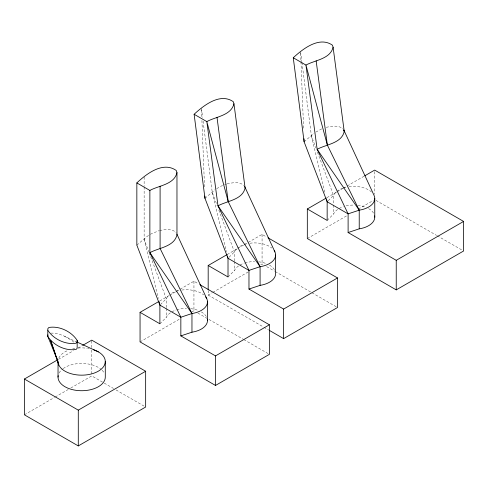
<?xml version="1.0" encoding="UTF-8"?>
<svg xmlns="http://www.w3.org/2000/svg" width="488" height="488" viewBox="0 0 488 488"><rect width="100%" height="100%" fill="white"/><g stroke="black" fill="none" stroke-linecap="round" stroke-linejoin="round"><path stroke-width="0.37" stroke-dasharray="2.44 1.83" d="M160.424 304.585L166.292 298.705A20.96 12.102 0 0 1 168.384 295.789M159.887 323.788L166.292 317.377A20.96 12.102 0 0 1 176.058 310.026M229.079 257.225L234.417 251.875A20.96 12.102 0 0 1 238.608 247.227M228.012 276.958L234.417 270.547A20.96 12.102 0 0 1 244.177 263.197M328.223 200.702L333.554 195.352A20.96 12.102 0 0 1 342.655 188.24M327.155 220.436L333.554 214.019A20.96 12.102 0 0 1 343.32 206.674M136.847 245.147L146.79 236.656L149.731 234.655M204.972 198.317L214.915 189.82M304.109 141.794L314.058 133.297M216.678 188.624L222.589 185.391M315.821 132.102L321.726 128.869M227.237 254.504L237.095 248.813M237.754 248.435L243.664 245.019M244.323 244.641L247.611 242.743M248.27 242.365L262.068 234.399L266.661 237.046M326.942 197.658L336.75 191.998M337.403 191.619L342.637 188.594M343.29 188.222L346.559 186.331M347.212 185.952L364.219 176.137M58.407 359.394L73.45 350.707M78.031 348.066L81.953 345.803M159.771 300.956L168.97 295.643M169.629 295.264L175.546 291.848M176.199 291.47L179.486 289.573M180.145 289.195L193.943 281.228L198.537 283.876M208.181 290.519L208.181 295.069L212.121 292.788M212.78 292.41L248.27 271.92M260.757 264.709L262.068 263.953L263.38 264.709M307.318 238.547L347.212 215.513M358.332 209.09L373.375 200.409M140.056 341.899L180.145 318.749M191.973 311.923L193.943 310.783L195.255 311.539M24.4 414.806L54.485 397.439M55.138 397.061L68.216 389.509M70.833 388.003L91.762 375.919L103.59 382.745M150.316 234.258L158.96 230.69M224.517 184.739L226.438 184.08M326.222 127.337C331.626 126.191 338.532 124.806 343.021 128.917M227.085 183.86C232.489 182.713 239.394 181.329 243.878 185.44M159.606 230.562C165.011 229.384 171.965 228.28 176.223 232.684M50.862 333.109C60.091 332.682 68.119 338.385 76.317 341.698M64.599 336.287L71.644 340.356L74.347 342.582M375.998 200.416L436.595 235.399M437.254 235.777L462.282 250.228M266.661 266.607L274.531 271.151M275.189 271.529L311.271 292.361M311.93 292.739L336.201 306.757M208.181 295.069L263.288 326.881M263.941 327.265L268.534 329.912M197.878 313.058L243.146 339.19M243.805 339.569L268.077 353.587M104.249 383.129L113.448 388.436M116.077 389.955L144.338 406.272M301.944 62.372L311.405 135.896L315.889 147.925M317.468 152.177L333.554 195.352L333.554 204.313M203.093 121.146L212.262 192.418L217.276 205.869M218.856 210.114L234.417 251.875L234.417 260.836M144.137 186.886L144.137 239.248L148.889 251.991M149.151 252.699L166.292 298.705L166.292 307.666M311.405 135.896L325.026 192.888M212.262 192.418L226.42 251.631M144.137 239.248L158.295 298.461M300.596 51.868L301.846 61.622M201.452 108.391L202.611 117.394M300.651 53.381L300.95 60.939M300.98 61.695L303.609 128.948M201.514 109.904L201.806 117.462M201.928 120.481L204.557 187.74M374.68 171.611L374.68 194.346M333.554 205.058L333.554 214.019M262.068 234.399L262.068 263.953M234.417 261.586L234.417 270.547M193.943 281.228L193.943 310.783M166.292 308.416L166.292 317.377M144.137 177.022L144.137 186.129M91.762 340.899L91.762 349.274M91.762 350.036L91.762 374.394M346.144 205.887A20.96 12.102 0 0 1 353.8 205.051M357.893 205.283A20.96 12.102 0 0 1 366.244 207.418M368.617 208.596A20.96 12.102 0 0 1 374.046 214.019M343.32 188.008A20.96 12.102 0 0 1 346.144 187.221M349.036 186.703A20.96 12.102 0 0 1 371.478 191.985M244.86 262.977A20.96 12.102 0 0 1 254.657 261.574M258.756 261.812A20.96 12.102 0 0 1 266.46 263.679M269.48 265.118A20.96 12.102 0 0 1 274.903 270.547M239.84 246.452A20.96 12.102 0 0 1 243.512 244.762M244.177 244.531A20.96 12.102 0 0 1 247.739 243.585M249.893 243.225A20.96 12.102 0 0 1 271.828 248.069M58.834 357.997A23.625 13.64 0 0 1 67.899 350.439M72.614 348.926A23.625 13.64 0 0 1 74.804 348.475M78.233 348.029A23.625 13.64 0 0 1 87.114 348.255M87.773 348.353A23.625 13.64 0 0 1 89.249 348.609M59.121 372.985A23.625 13.64 0 0 1 62.647 368.983M63.19 368.58A23.625 13.64 0 0 1 101.181 369.404M102.12 370.264A23.625 13.64 0 0 1 104.481 373.552M176.735 309.813A20.96 12.102 0 0 1 186.532 308.404M190.631 308.642A20.96 12.102 0 0 1 198.335 310.508M201.355 311.948A20.96 12.102 0 0 1 206.778 317.377M171.715 293.282A20.96 12.102 0 0 1 175.387 291.592M176.058 291.36A20.96 12.102 0 0 1 179.614 290.415M181.768 290.055A20.96 12.102 0 0 1 203.703 294.898"/><path stroke-width="0.73" d="M47.806 330.217L47.848 328.625L48.892 327.485C59.31 325.642 71.602 331.572 77.195 340.465L77.153 348.286L76.11 349.42C65.691 351.262 53.399 345.339 47.806 336.439L47.806 330.217C53.399 339.117 65.691 345.04 76.11 343.198L77.153 342.064L77.195 340.465M47.848 334.847L47.806 336.439L57.749 360.827M176.967 172.599C174.308 184.568 158.801 185.464 149.871 190.442L136.847 182.921C146.498 173.795 162.986 161.131 176.223 170.458L176.967 172.599L176.967 234.826C174.308 246.794 158.801 247.691 149.871 252.668L180.847 317.224L180.847 335.89L215.501 355.898L269.388 324.782L269.388 354.343L215.501 385.453L140.056 341.899L140.056 312.338L159.112 301.334M307.318 208.986L327.155 220.436L327.155 201.77L304.109 141.794L293.264 57.749C302.926 48.849 319.231 35.99 332.413 45.158L333.103 47.263L344.229 131.473C341.57 143.441 326.069 144.338 317.139 149.316L348.109 213.866L348.109 232.538L396.238 260.324L463.6 221.43L463.6 250.991L396.238 289.878L307.318 238.547L307.318 208.986L326.283 198.036M233.959 103.785C231.062 115.632 215.781 116.595 206.821 121.603L194.12 114.271C203.789 105.371 220.094 92.513 233.276 101.681L233.959 103.785L245.092 187.996C242.432 199.964 226.926 200.861 217.996 205.838L248.971 270.395L248.971 289.061L283.626 309.069L337.513 277.953L337.513 307.513L283.626 338.623L269.193 330.291M333.103 47.263C330.205 59.109 314.919 60.073 305.958 65.081L293.264 57.749M208.181 289.762L208.181 265.509L227.237 254.504M364.871 175.759L374.68 170.092L463.6 221.43M82.606 345.425L91.762 340.136L145.656 371.252L145.656 407.029L78.287 445.922L24.4 414.806L24.4 379.03L57.102 360.15M24.4 379.03L78.287 410.14L145.656 371.252M343.808 130.022L374.046 195.352A20.96 12.102 0 0 1 359.223 210.175L348.109 213.866L327.155 201.77L326.625 199.549M348.109 232.538L359.223 228.841A20.96 12.102 0 0 0 374.644 215.891M274.226 250.673A20.96 12.102 0 0 1 260.086 266.698L248.971 270.395L228.012 258.292L204.972 198.317L194.12 114.271M248.971 289.061L260.086 285.364A20.96 12.102 0 0 0 275.616 273.676L275.616 255.011M205.68 296.918A20.96 12.102 0 0 1 191.961 313.528L180.847 317.224L159.887 305.122L136.847 245.147L136.847 182.921M180.847 335.89L191.961 332.194A20.96 12.102 0 0 0 207.376 319.243M77.006 342.015L98.362 351.879M267.973 237.802L337.513 277.953M208.181 265.509L228.012 276.958L228.012 258.292L227.481 256.072M199.848 284.638L269.388 324.782M140.056 312.338L159.887 323.788L159.887 305.122L159.179 302.163M359.223 210.175L317.139 149.316L305.958 65.081L327.356 145.107L359.223 210.175L359.223 228.841M260.086 266.698L217.996 205.838L206.821 121.603L228.219 201.629L260.086 266.698L260.086 285.364M191.961 332.194L191.961 313.528L149.871 252.668L149.871 190.442M191.961 313.528L160.094 248.459L160.094 186.233M244.671 186.544L274.903 251.875M176.863 234.063L206.778 298.705M55.327 353.837L50.654 340.545L58.834 365.055M56.065 355.935L57.785 360.827M343.735 130.046L344.229 131.473M316.145 60.847L327.356 145.107M217.001 117.37L228.219 201.629M303.993 138.775L304.109 141.794M204.881 196.054L204.972 198.317M396.238 260.324L396.238 289.878M374.76 198.488L374.76 217.154M283.626 309.069L283.626 338.623M215.501 355.898L215.501 385.453M207.491 301.84L207.491 320.506M105.286 361.529L105.286 377.084A23.625 13.64 0 0 1 80.422 390.705A23.625 13.64 0 0 1 58.163 375.662M78.287 410.14L78.287 445.922M58.035 377.084L58.035 361.529A23.625 13.64 0 0 0 93.47 373.338A23.625 13.64 0 0 0 93.47 349.713"/></g></svg>
